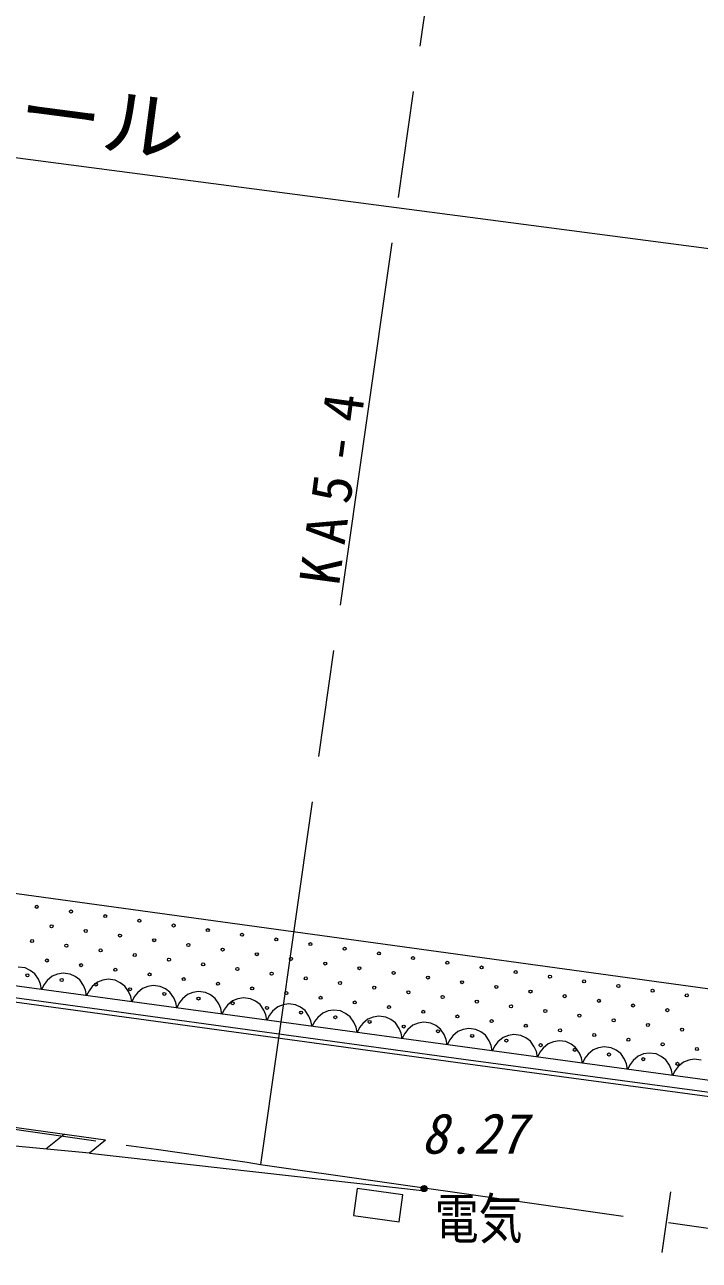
# Model space of a CAD drawing. Units: millimetres, scale not verified. Extents: x 40000 to 680000, y 20000 to 380000.
# Drawn here: x 139134 to 161240, y 275910 to 316387 of the extents above; entities that cross this region are included whole.
import ezdxf
from ezdxf.enums import TextEntityAlignment as Align

# ---------------------------------------------------------------- set-up
doc = ezdxf.new("R2010")
doc.units = ezdxf.units.MM
doc.header["$LTSCALE"] = 1000
doc.linetypes.add('CHAIN', pattern=[18.5, 12, -1.5, 3.5, -1.5])
doc.layers.add('S-BGD', color=7, linetype='Continuous', lineweight=13)
doc.styles.add('ＭＳ ゴシック', font='')
doc.styles.get('ＭＳ ゴシック').set_extended_font_data('MS Gothic')

msp = doc.modelspace()

# ---------------------------------------------------------------- linework, layer by layer
at = {"layer": 'S-BGD', "linetype": 'CHAIN'}
for p, q in [((146867, 279052), (152702, 319969)), ((138489, 280252), (139480, 280111)), ((139480, 280111), (140472, 279969)), ((140472, 279969), (141463, 279828)), ((142455, 279686), (143446, 279545)), ((143446, 279545), (144437, 279404)), ((144437, 279404), (145428, 279262)), ((145428, 279262), (146419, 279121)), ((146419, 279121), (146866, 279049)), ((146866, 279049), (222112, 268323))]:
    msp.add_line(p, q, dxfattribs=at)
at = {"layer": 'S-BGD'}
for p, q in [((111719, 315591), (184570, 306042)), ((183918, 281719), (133475, 288659)), ((181045, 279147), (133777, 285585)), ((139146, 285486), (138917, 285517)), ((139312, 285407), (139146, 285486)), ((139463, 285296), (139312, 285407)), ((153488, 282353), (133702, 285068)), ((133725, 285216), (153508, 282502)), ((139585, 285114), (139463, 285296)), ((139654, 284958), (139585, 285114)), ((139873, 285075), (139768, 284942)), ((140039, 285218), (139873, 285075)), ((140213, 285284), (140039, 285218)), ((140394, 285316), (140213, 285284)), ((140623, 285285), (140394, 285316)), ((140789, 285206), (140623, 285285)), ((140940, 285095), (140789, 285206)), ((141062, 284913), (140940, 285095)), ((141516, 285016), (141350, 284874)), ((141690, 285083), (141516, 285016)), ((141872, 285115), (141690, 285083)), ((142101, 285083), (141872, 285115)), ((142267, 285004), (142101, 285083)), ((142417, 284894), (142267, 285004)), ((139686, 284780), (139654, 284958)), ((139768, 284942), (139686, 284780)), ((141131, 284757), (141062, 284913)), ((141163, 284579), (141131, 284757)), ((141245, 284741), (141163, 284579)), ((141350, 284874), (141245, 284741)), ((142539, 284712), (142417, 284894)), ((142608, 284555), (142539, 284712)), ((142640, 284378), (142608, 284555)), ((142827, 284672), (142722, 284540)), ((142993, 284815), (142827, 284672)), ((143168, 284882), (142993, 284815)), ((143349, 284913), (143168, 284882)), ((143578, 284882), (143349, 284913)), ((143744, 284803), (143578, 284882)), ((143894, 284692), (143744, 284803)), ((144016, 284510), (143894, 284692)), ((144470, 284614), (144304, 284471)), ((144645, 284680), (144470, 284614)), ((144826, 284712), (144645, 284680)), ((145055, 284681), (144826, 284712)), ((145221, 284602), (145055, 284681)), ((145371, 284491), (145221, 284602)), ((142722, 284540), (142640, 284378)), ((144085, 284354), (144016, 284510)), ((144117, 284177), (144085, 284354)), ((144199, 284339), (144117, 284177)), ((144304, 284471), (144199, 284339)), ((145493, 284309), (145371, 284491)), ((145562, 284153), (145493, 284309)), ((145594, 283976), (145562, 284153)), ((145781, 284270), (145677, 284137)), ((145947, 284413), (145781, 284270)), ((146122, 284479), (145947, 284413)), ((146303, 284511), (146122, 284479)), ((146532, 284480), (146303, 284511)), ((146698, 284401), (146532, 284480)), ((146848, 284290), (146698, 284401)), ((146970, 284108), (146848, 284290)), ((147424, 284212), (147258, 284069)), ((147599, 284278), (147424, 284212)), ((147780, 284310), (147599, 284278)), ((148009, 284279), (147780, 284310)), ((148175, 284200), (148009, 284279)), ((148325, 284089), (148175, 284200)), ((145677, 284137), (145594, 283976)), ((147039, 283952), (146970, 284108)), ((147071, 283774), (147039, 283952)), ((147154, 283936), (147071, 283774)), ((147258, 284069), (147154, 283936)), ((148447, 283907), (148325, 284089)), ((148516, 283751), (148447, 283907)), ((148549, 283573), (148516, 283751)), ((148735, 283868), (148631, 283735)), ((148901, 284010), (148735, 283868)), ((149076, 284077), (148901, 284010)), ((149257, 284109), (149076, 284077)), ((149486, 284078), (149257, 284109)), ((149652, 283998), (149486, 284078)), ((149802, 283888), (149652, 283998)), ((149924, 283706), (149802, 283888)), ((150379, 283809), (150212, 283666)), ((150553, 283876), (150379, 283809)), ((150734, 283907), (150553, 283876)), ((150963, 283876), (150734, 283907)), ((151129, 283797), (150963, 283876)), ((151280, 283687), (151129, 283797)), ((148631, 283735), (148549, 283573)), ((149993, 283550), (149924, 283706)), ((150026, 283372), (149993, 283550)), ((150108, 283534), (150026, 283372)), ((150212, 283666), (150108, 283534)), ((151401, 283504), (151280, 283687)), ((151471, 283348), (151401, 283504)), ((151503, 283171), (151471, 283348)), ((151690, 283465), (151585, 283333)), ((151856, 283608), (151690, 283465)), ((152030, 283675), (151856, 283608)), ((152211, 283706), (152030, 283675)), ((152440, 283675), (152211, 283706)), ((152606, 283596), (152440, 283675)), ((152757, 283485), (152606, 283596)), ((152879, 283303), (152757, 283485)), ((153333, 283407), (153167, 283264)), ((153507, 283473), (153333, 283407)), ((153688, 283505), (153507, 283473)), ((153917, 283474), (153688, 283505)), ((154083, 283395), (153917, 283474)), ((154234, 283284), (154083, 283395)), ((151585, 283333), (151503, 283171)), ((152948, 283147), (152879, 283303)), ((152980, 282970), (152948, 283147)), ((153062, 283132), (152980, 282970)), ((153167, 283264), (153062, 283132)), ((154356, 283102), (154234, 283284)), ((154425, 282946), (154356, 283102)), ((154457, 282769), (154425, 282946)), ((154644, 283063), (154539, 282930)), ((154810, 283206), (154644, 283063)), ((154984, 283272), (154810, 283206)), ((155166, 283304), (154984, 283272)), ((155395, 283273), (155166, 283304)), ((155561, 283194), (155395, 283273)), ((155711, 283083), (155561, 283194)), ((155833, 282901), (155711, 283083)), ((156287, 283004), (156121, 282862)), ((156462, 283071), (156287, 283004)), ((156643, 283103), (156462, 283071)), ((156872, 283072), (156643, 283103)), ((157038, 282993), (156872, 283072)), ((157188, 282882), (157038, 282993)), ((154539, 282930), (154457, 282769)), ((155902, 282745), (155833, 282901)), ((155934, 282567), (155902, 282745)), ((156016, 282729), (155934, 282567)), ((156121, 282862), (156016, 282729)), ((157310, 282700), (157188, 282882)), ((157379, 282544), (157310, 282700)), ((157411, 282366), (157379, 282544)), ((157598, 282660), (157493, 282528)), ((157764, 282803), (157598, 282660)), ((157939, 282870), (157764, 282803)), ((158120, 282902), (157939, 282870)), ((158349, 282870), (158120, 282902)), ((158515, 282791), (158349, 282870)), ((158665, 282681), (158515, 282791)), ((158787, 282498), (158665, 282681)), ((159241, 282602), (159075, 282459)), ((159416, 282669), (159241, 282602)), ((159597, 282700), (159416, 282669)), ((159826, 282669), (159597, 282700)), ((159992, 282590), (159826, 282669)), ((160142, 282479), (159992, 282590)), ((180976, 278641), (153488, 282353)), ((153508, 282502), (180996, 278789)), ((157493, 282528), (157411, 282366)), ((158856, 282342), (158787, 282498)), ((158888, 282165), (158856, 282342)), ((158971, 282327), (158888, 282165)), ((159075, 282459), (158971, 282327)), ((160264, 282297), (160142, 282479)), ((160333, 282141), (160264, 282297)), ((160365, 281964), (160333, 282141)), ((160448, 282126), (160365, 281964)), ((160552, 282258), (160448, 282126)), ((160718, 282401), (160552, 282258)), ((160893, 282467), (160718, 282401)), ((161074, 282499), (160893, 282467)), ((161303, 282468), (161074, 282499)), ((141783, 279842), (129754, 281527)), ((141258, 279419), (128589, 280614)), ((140425, 280032), (139830, 279554)), ((141783, 279842), (141258, 279419)), ((141258, 279419), (152255, 278187)), ((150033, 278259), (149911, 277379)), ((151529, 278051), (150033, 278259)), ((152277, 278350), (152255, 278187)), ((160021, 276165), (160304, 278147)), ((151406, 277171), (151529, 278051)), ((149911, 277379), (151406, 277171))]:
    msp.add_line(p, q, dxfattribs=at)
for centre, radius in [((139530, 287489), 49.8), ((140651, 287336), 49.8), ((141772, 287184), 49.8), ((142893, 287031), 49.8), ((140014, 286852), 49.8), ((141135, 286699), 49.8), ((142256, 286547), 49.8), ((144014, 286878), 49.8), ((145135, 286726), 49.8), ((146256, 286573), 49.8), ((139378, 286368), 49.8), ((140499, 286215), 49.8), ((143377, 286394), 49.8), ((144498, 286241), 49.8), ((147377, 286420), 49.8), ((148498, 286267), 49.8), ((139862, 285731), 49.8), ((141620, 286063), 49.8), ((142741, 285910), 49.8), ((143862, 285757), 49.8), ((145620, 286089), 49.8), ((146741, 285936), 49.8), ((147862, 285783), 49.8), ((149619, 286115), 49.8), ((150740, 285962), 49.8), ((151861, 285809), 49.8), ((140983, 285578), 49.8), ((142104, 285426), 49.8), ((144983, 285604), 49.8), ((146104, 285452), 49.8), ((148983, 285631), 49.8), ((150104, 285478), 49.8), ((151225, 285325), 49.8), ((152982, 285657), 49.8), ((154104, 285504), 49.8), ((155225, 285351), 49.8), ((139225, 285247), 49.8), ((140346, 285094), 49.8), ((141467, 284942), 49.8), ((143225, 285273), 49.8), ((144346, 285120), 49.8), ((145467, 284968), 49.8), ((147225, 285299), 49.8), ((148346, 285146), 49.8), ((149467, 284994), 49.8), ((152346, 285173), 49.8), ((153467, 285020), 49.8), ((156346, 285199), 49.8), ((157467, 285046), 49.8), ((142588, 284789), 49.8), ((143709, 284636), 49.8), ((146588, 284815), 49.8), ((147709, 284662), 49.8), ((148830, 284510), 49.8), ((150588, 284841), 49.8), ((151709, 284688), 49.8), ((152830, 284536), 49.8), ((154588, 284867), 49.8), ((155709, 284714), 49.8), ((156830, 284562), 49.8), ((158588, 284893), 49.8), ((159709, 284741), 49.8), ((160830, 284588), 49.8), ((144830, 284483), 49.8), ((145951, 284331), 49.8), ((147072, 284178), 49.8), ((149951, 284357), 49.8), ((151072, 284204), 49.8), ((153951, 284383), 49.8), ((155072, 284230), 49.8), ((157951, 284409), 49.8), ((159072, 284256), 49.8), ((160193, 284104), 49.8), ((148193, 284025), 49.8), ((149314, 283873), 49.8), ((150435, 283720), 49.8), ((152193, 284052), 49.8), ((153314, 283899), 49.8), ((154435, 283746), 49.8), ((156193, 284078), 49.8), ((157314, 283925), 49.8), ((158435, 283772), 49.8), ((151556, 283567), 49.8), ((152677, 283415), 49.8), ((155556, 283593), 49.8), ((156677, 283441), 49.8), ((159556, 283620), 49.8), ((160677, 283467), 49.8), ((153798, 283262), 49.8), ((154919, 283109), 49.8), ((156040, 282957), 49.8), ((157798, 283288), 49.8), ((158919, 283135), 49.8), ((160040, 282983), 49.8), ((157161, 282804), 49.8), ((158282, 282651), 49.8), ((159403, 282499), 49.8), ((161161, 282830), 49.8), ((160524, 282346), 49.8), ((152221, 278260), 100), ((152221, 278260), 87.5), ((152221, 278260), 75), ((152221, 278260), 62.5), ((152221, 278260), 50), ((152221, 278260), 37.5), ((152220, 278259), 25), ((152221, 278260), 12.5)]:
    msp.add_circle(centre, radius, dxfattribs=at)

# ---------------------------------------------------------------- texts
at = {"layer": 'S-BGD', "style": 'ＭＳ ゴシック', "width": 1.1}
msp.add_text('ガードレール', height=1833, rotation=352.5, dxfattribs=at).set_placement((127859, 313612), align=Align.BOTTOM_LEFT)
at = {"layer": 'S-BGD', "style": 'ＭＳ ゴシック', "oblique": 15, "width": 0.95}
msp.add_text('8.27', height=1320, dxfattribs=at).set_placement((152124, 279007), align=Align.BOTTOM_LEFT)
at = {"layer": 'S-BGD', "style": 'ＭＳ ゴシック', "width": 0.8}
msp.add_text('電気', height=1320, dxfattribs=at).set_placement((152570, 276221), align=Align.BOTTOM_LEFT)
at = {"layer": 'S-BGD', "insert": (149453, 297975), "char_height": 1320, "attachment_point": 7, "rotation": 82.3, "style": 'ＭＳ ゴシック'}
msp.add_mtext('\\T1.5;KA5-4', dxfattribs=at)

doc.saveas('drawing.dxf')
